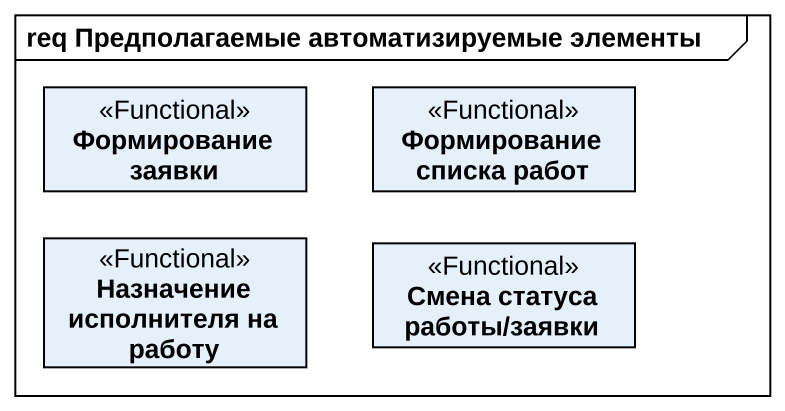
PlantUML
@startuml
mainframe req Предполагаемые автоматизируемые элементы
hide circle
hide empty members
class "Формирование заявки" as Формирование_заявки <<Functional>>
class "Формирование списка работ" as Формирование_списка_работ <<Functional>>
class "Назначение исполнителя на работу" as Назначение_исполнителя_на <<Functional>>
class "Смена статуса работы/заявки" as Смена_статуса_работы_заявки <<Functional>>
@enduml
